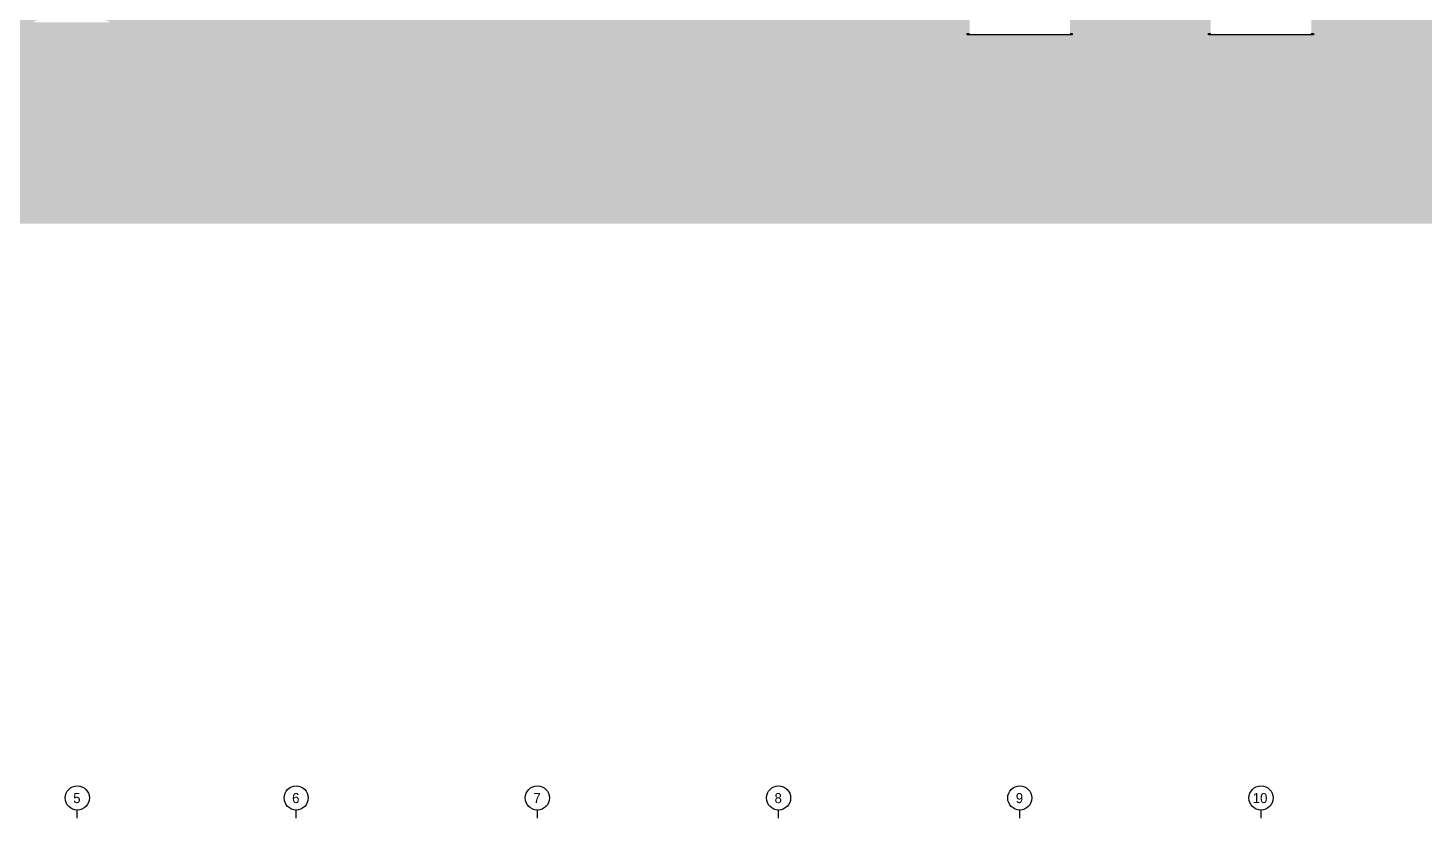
# Model space of a CAD drawing. Header units: millimetres. Extents: x 17311 to 801382, y -242618 to -104888.
# Drawn here: x 283451 to 345962, y -239778 to -204409 of the extents above; entities that cross this region are included whole.
import ezdxf

# ---------------------------------------------------------------- set-up
doc = ezdxf.new("R2010")
doc.units = ezdxf.units.MM
doc.header["$LTSCALE"] = 250
doc.layers.add('A-버림CONC', color=4, linetype='Continuous')
doc.layers.add('지반', color=254, linetype='Continuous')
doc.layers.add('CK', color=221, linetype='Continuous', plot=False)
doc.styles.add('Gdim', font='')
doc.styles.get('Gdim').set_extended_font_data('Dotum')

# ---------------------------------------------------------------- blocks, each defined once
blk = doc.blocks.new('A$C9f506bfc')
at = {"layer": 'CK', "linetype": 'Continuous', "elevation": 0}
for points in [[(42200, 0), (42200, 360, -1), (42200, 1440, -1), (42200, 360, 0)], [(52000, 0), (52000, 360, -1), (52000, 1440, -1), (52000, 360, 0)], [(62800, 0), (62800, 360, -1), (62800, 1440, -1), (62800, 360, 0)], [(73600, 0), (73600, 360, -1), (73600, 1440, -1), (73600, 360, 0)], [(84400, 0), (84400, 360, -1), (84400, 1440, -1), (84400, 360, 0)], [(95200, 0), (95200, 360, -1), (95200, 1440, -1), (95200, 360, 0)]]:
    blk.add_lwpolyline(points, format="xyb", dxfattribs=at)
at = {"layer": 'CK', "linetype": 'Continuous', "style": 'Gdim'}
for s, p in [('5', (42020, 670)), ('6', (51820, 670)), ('7', (62620, 670)), ('8', (73420, 670)), ('9', (84220, 670)), ('10', (94832, 670))]:
    blk.add_text(s, height=450, dxfattribs=at).set_placement(p)

msp = doc.modelspace()

# ---------------------------------------------------------------- hatches: boundary and pattern name
at = {"layer": '지반'}
h = msp.add_hatch(dxfattribs=at)
h.set_pattern_fill('EARTH', color=251, scale=70, angle=45)
h.paths.add_polyline_path([(230117.6, -201879.5), (230117.6, -213174), (380882.4, -213174), (380882.4, -201579.5), (370730.7, -201579.5), (370730.7, -201786.8), (370560.7, -201786.8), (370560.7, -202209.5), (371880.7, -202209.5), (371880.7, -203849.5), (371980.7, -203849.5), (371980.7, -203909.5), (368640.7, -203909.5), (368640.7, -203849.5), (368740.7, -203849.5), (368740.7, -202159.5), (364230.7, -202159.5), (364230.7, -202599.5), (364330.7, -202599.5), (364330.7, -202659.5), (363390.7, -202659.5), (363390.7, -202599.5), (363490.7, -202599.5), (363490.7, -202099.5), (362430.7, -202099.5), (362430.7, -203699.5), (362530.7, -203699.5), (362530.7, -203759.5), (358060.7, -203759.5), (358060.7, -203699.5), (358160.7, -203699.5), (358160.7, -202089.5), (351710.7, -202089.5), (351710.7, -204659.5), (351810.7, -204659.5), (351810.7, -204719.5), (347110.7, -204719.5), (347110.7, -204659.5), (347210.7, -204659.5), (347210.7, -202089.5), (340910.7, -202089.5), (340910.7, -204659.5), (341010.7, -204659.5), (341010.7, -204719.5), (336310.7, -204719.5), (336310.7, -204659.5), (336410.7, -204659.5), (336410.7, -202089.5), (330110.7, -202089.5), (330110.7, -204659.5), (330210.7, -204659.5), (330210.7, -204719.5), (325510.7, -204719.5), (325510.7, -204659.5), (325610.7, -204659.5), (325610.7, -202089.5), (319310.7, -202089.5), (319310.7, -203829.5), (319410.7, -203829.5), (319410.7, -203889.5), (314710.7, -203889.5), (314710.7, -203829.5), (314810.7, -203829.5), (314810.7, -202089.5), (308510.7, -202089.5), (308510.7, -203829.5), (308610.7, -203829.5), (308610.7, -203889.5), (303910.7, -203889.5), (303910.7, -203829.5), (304010.7, -203829.5), (304010.7, -202089.5), (297560.7, -202089.5), (297560.7, -203699.5), (297660.7, -203699.5), (297660.7, -203759.5), (293190.7, -203759.5), (293190.7, -203699.5), (293290.7, -203699.5), (293290.7, -203259.5), (286980.7, -203259.5), (286980.7, -204099.5), (287080.7, -204099.5), (287080.7, -204159.5), (283740.7, -204159.5), (283740.7, -204099.5), (283840.7, -204099.5), (283840.7, -202459.5), (285160.7, -202459.5), (285160.7, -202086.8), (284990.7, -202086.8), (284990.7, -201829.5), (283110.7, -201829.5), (283110.7, -202079.5), (283160.7, -202079.5), (283160.7, -202139.5), (282910.7, -202139.5), (282910.7, -202079.5), (282960.7, -202079.5), (282960.7, -201979.5), (271560.7, -201979.5), (271560.7, -201879.5)])

# ---------------------------------------------------------------- linework, layer by layer
at = {"layer": 'A-버림CONC'}
for points in [[(330110.7, -204659.5), (330210.7, -204659.5), (330210.7, -204719.5), (325510.7, -204719.5), (325510.7, -204659.5), (325610.7, -204659.5)], [(340910.7, -204659.5), (341010.7, -204659.5), (341010.7, -204719.5), (336310.7, -204719.5), (336310.7, -204659.5), (336410.7, -204659.5)]]:
    msp.add_lwpolyline(points, dxfattribs=at)

# ---------------------------------------------------------------- block references
at = {"layer": 'CK'}
msp.add_blockref('A$C9f506bfc', (243460.7, -239778.4), dxfattribs=at)

doc.saveas('drawing.dxf')
